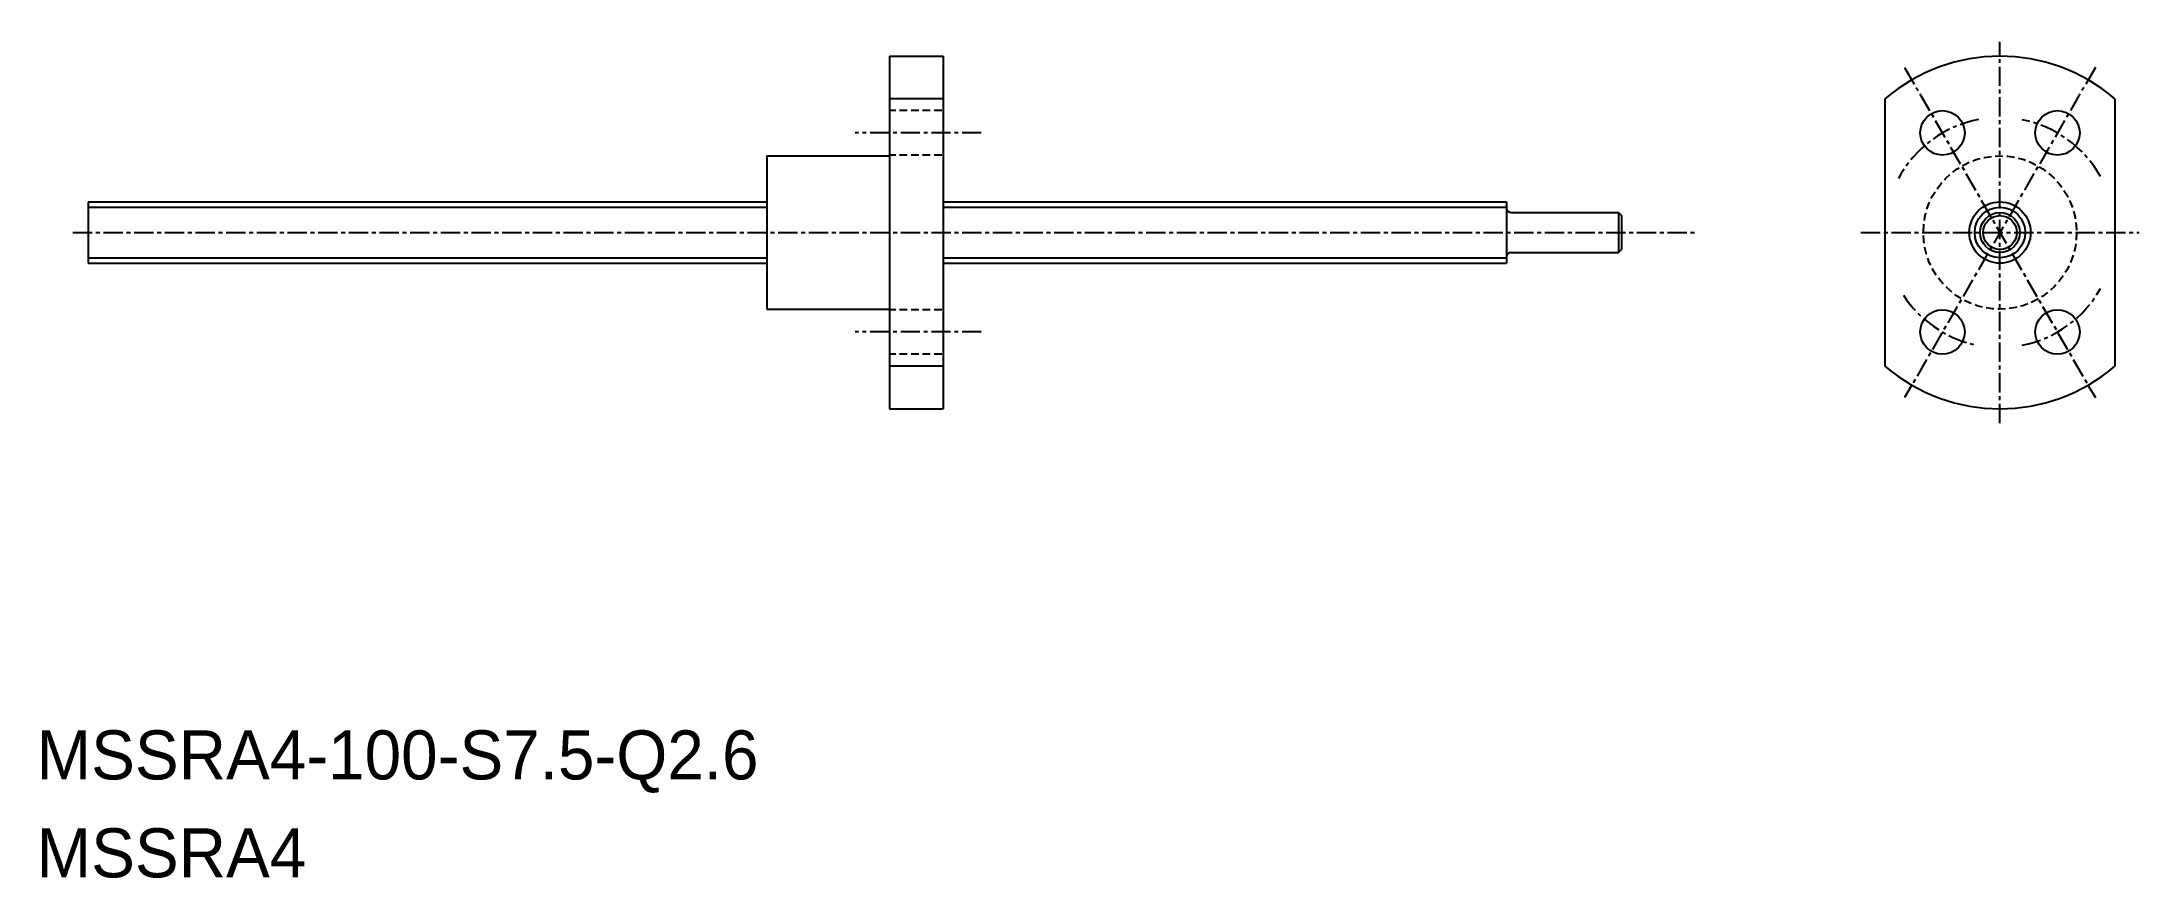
# Model space of a CAD drawing. Extents: x 66 to 202, y 156 to 210.
import ezdxf

# ---------------------------------------------------------------- set-up
doc = ezdxf.new("R2010")
doc.units = 0
doc.linetypes.add('CENTER', pattern=[2, 1.25, -0.25, 0.25, -0.25])
doc.linetypes.add('DASHED', pattern=[0.75, 0.5, -0.25])
doc.layers.get('0').update_dxf_attribs({"linetype": 'CONTINUOUS'})

msp = doc.modelspace()

# ---------------------------------------------------------------- linework, layer by layer
at = {"color": 7, "linetype": 'CONTINUOUS'}
for p, q in [((120.82, 209.27), (120.82, 186.27)), ((120.82, 209.27), (124.32, 209.27)), ((124.32, 209.27), (124.32, 186.27)), ((124.32, 206.49), (120.82, 206.49)), ((185.75, 206.49), (185.75, 189.05)), ((200.75, 206.49), (200.75, 189.05)), ((112.82, 202.77), (112.82, 192.77)), ((112.82, 202.77), (120.82, 202.77)), ((68.57, 199.77), (112.82, 199.77)), ((68.57, 199.77), (68.57, 195.77)), ((124.32, 199.77), (161.07, 199.77)), ((161.07, 199.77), (161.07, 195.77)), ((161.37, 199.07), (168.37, 199.07)), ((168.37, 199.07), (168.37, 196.47)), ((168.37, 199.07), (168.57, 198.87)), ((168.37, 199.07), (168.57, 198.87)), ((168.57, 198.87), (168.57, 196.67)), ((68.57, 195.77), (112.82, 195.77)), ((124.32, 195.77), (161.07, 195.77)), ((161.37, 196.47), (168.37, 196.47)), ((168.37, 196.47), (168.57, 196.67)), ((112.82, 192.77), (120.82, 192.77)), ((124.32, 189.05), (120.82, 189.05)), ((120.82, 186.27), (124.32, 186.27))]:
    msp.add_line(p, q, dxfattribs=at)
at = {"color": 1, "linetype": 'CENTER'}
for p, q in [((193.25, 185.34), (193.25, 210.2)), ((199.47, 208.54), (187.03, 187)), ((187.03, 208.54), (199.47, 187)), ((126.81, 204.27), (118.59, 204.27)), ((67.57, 197.77), (173.49, 197.77)), ((184.18, 197.77), (202.32, 197.77)), ((126.81, 191.28), (118.59, 191.28))]:
    msp.add_line(p, q, dxfattribs=at)
at = {"color": 3, "linetype": 'DASHED'}
for p, q in [((124.23, 205.72), (120.85, 205.72)), ((124.23, 202.82), (120.82, 202.82)), ((124.23, 192.73), (120.82, 192.73)), ((124.23, 189.83), (120.85, 189.83))]:
    msp.add_line(p, q, dxfattribs=at)
at = {"color": 3, "linetype": 'CONTINUOUS'}
for p, q in [((68.57, 199.42), (112.82, 199.42)), ((124.32, 199.42), (161.07, 199.42)), ((68.57, 196.12), (112.82, 196.12)), ((124.32, 196.12), (161.07, 196.12))]:
    msp.add_line(p, q, dxfattribs=at)
at = {"color": 7, "linetype": 'CONTINUOUS'}
for centre, radius in [((189.5, 204.27), 1.45), ((197, 204.27), 1.45), ((193.25, 197.77), 2), ((193.25, 197.77), 1.3), ((193.25, 197.77), 1.1), ((189.5, 191.28), 1.45), ((197, 191.28), 1.45)]:
    msp.add_circle(centre, radius, dxfattribs=at)
at = {"color": 3, "linetype": 'DASHED'}
msp.add_circle((193.25, 197.77), 5, dxfattribs=at)
at = {"color": 3, "linetype": 'CONTINUOUS'}
msp.add_circle((193.25, 197.77), 1.65, dxfattribs=at)
at = {"color": 7, "linetype": 'CONTINUOUS'}
for start, end in [(49.2943, 130.7057), (229.2943, 310.7057)]:
    msp.add_arc((193.25, 197.77), 11.5, start, end, dxfattribs=at)
at = {"color": 1, "linetype": 'CENTER'}
for start, end in [(100.7238, 152.0109), (29.1189, 78.8223), (213.0107, 256.7476), (281.1777, 330.8811)]:
    msp.add_arc((193.25, 197.77), 7.5, start, end, dxfattribs=at)
for centre, start, end in [((161.37, 199.37), 180, 270), ((161.37, 196.17), 90, 180)]:
    msp.add_arc(centre, 0.3, start, end)

# ---------------------------------------------------------------- texts
at = {"color": 7, "linetype": 'CONTINUOUS'}
for s, p in [('MSSRA4-100-S7.5-Q2.6', (65.19, 162.09)), ('MSSRA4', (65.19, 155.7))]:
    msp.add_text(s, height=3.2, dxfattribs=at).set_placement(p)

doc.saveas('drawing.dxf')
